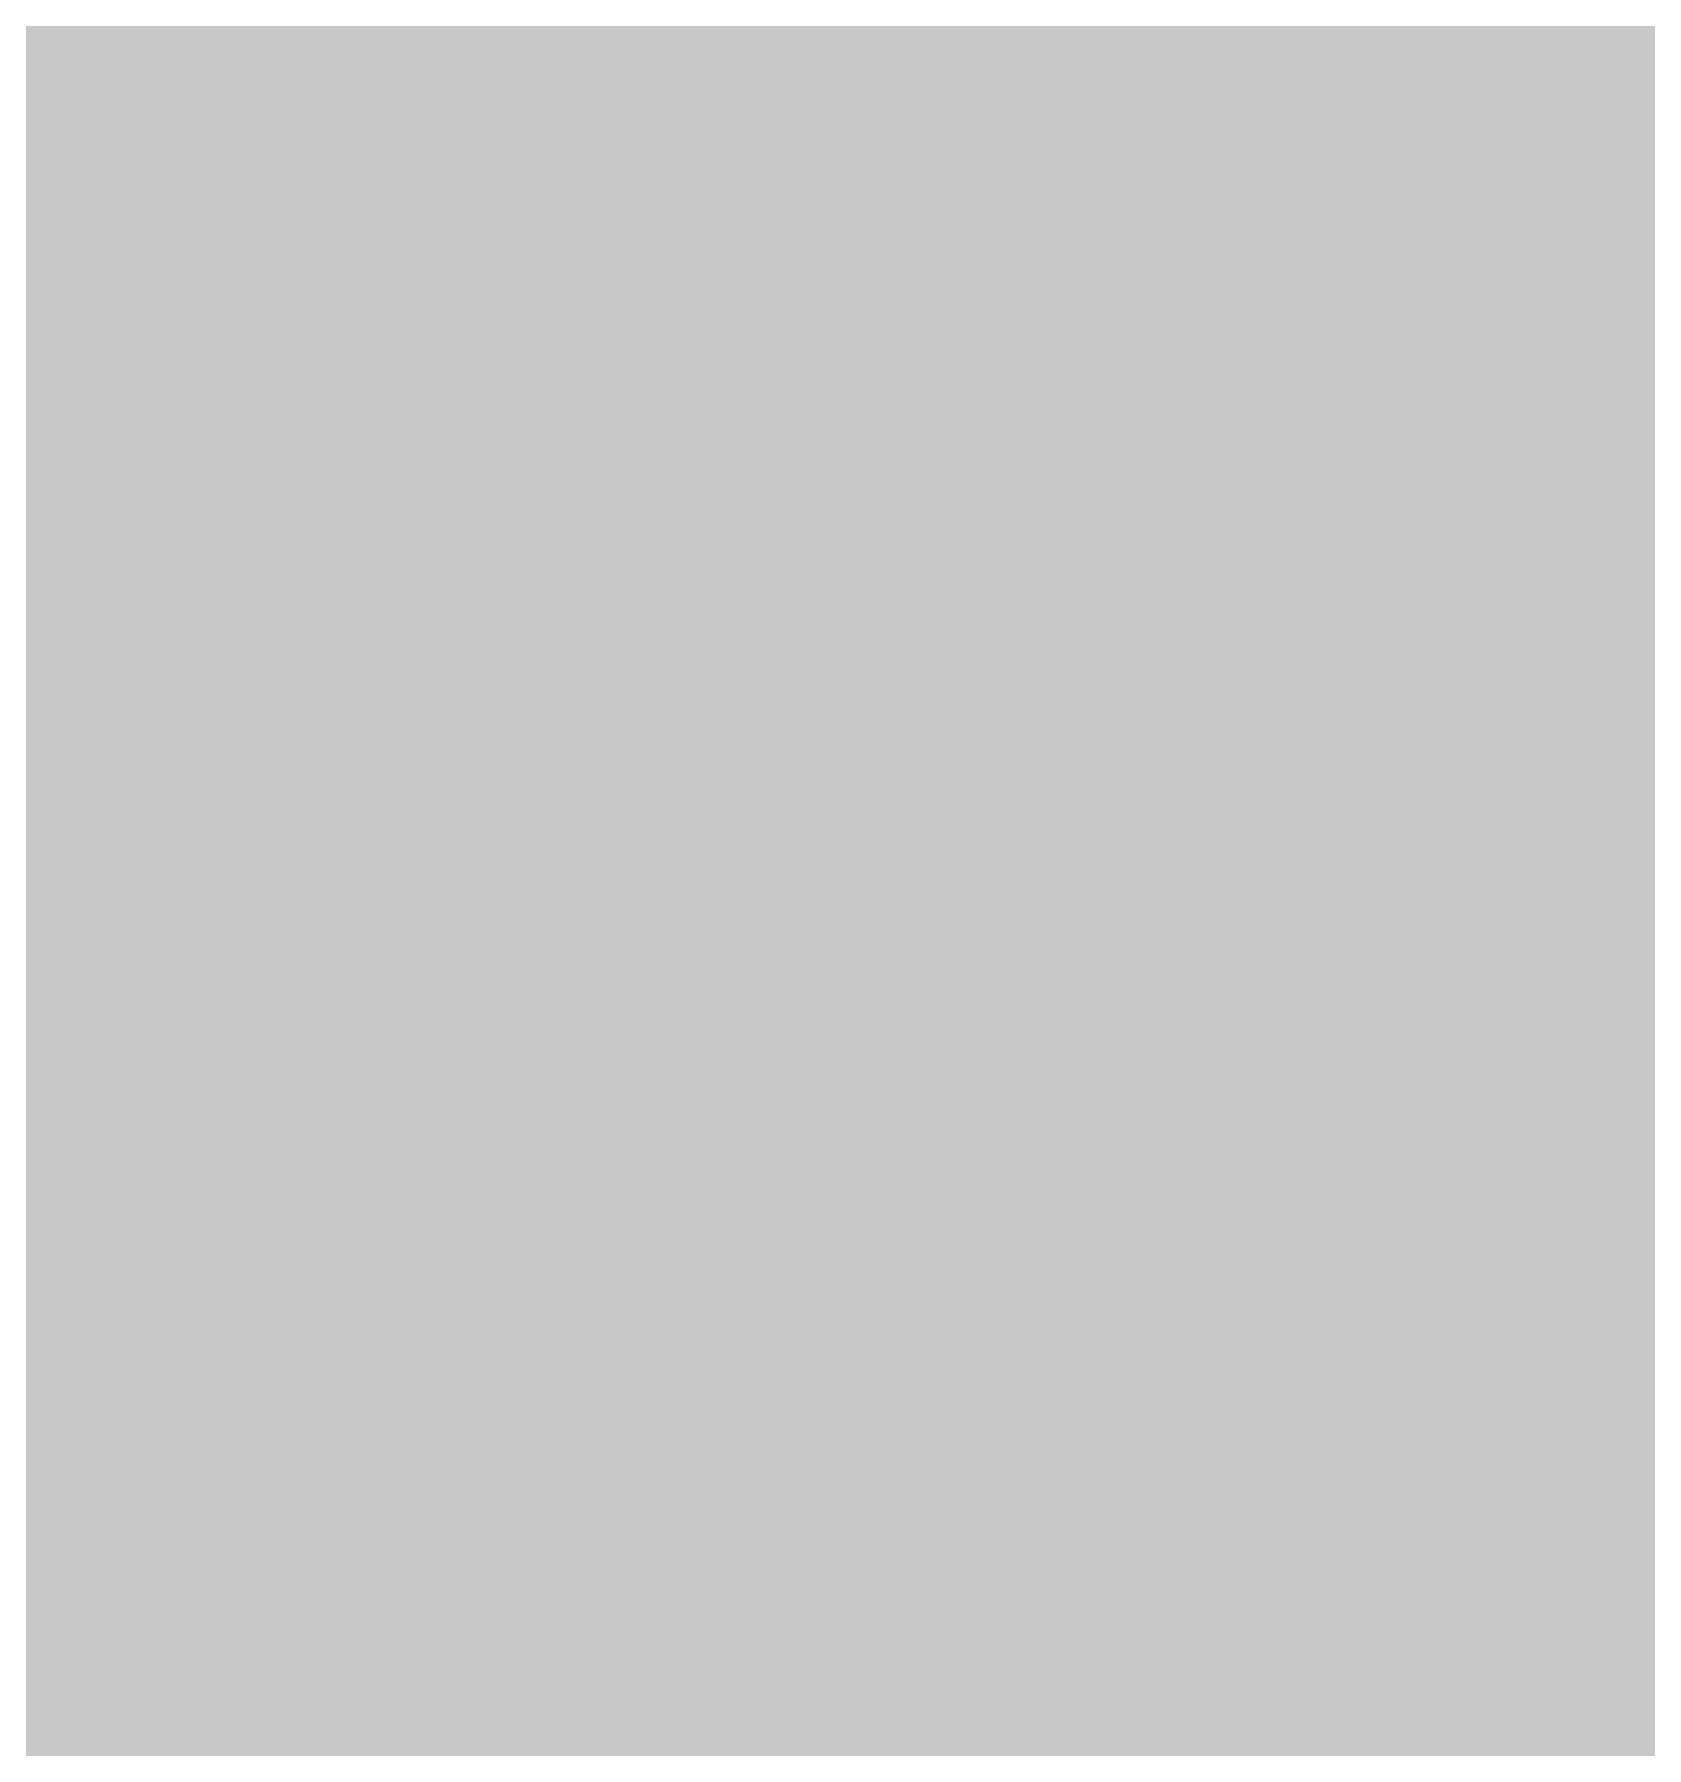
# Model space of a CAD drawing. Header units: millimetres. Extents: x 2043 to 2402, y 736 to 931.
# Drawn here: x 2205.201 to 2207.167, y 805.469 to 807.558 of the extents above; entities that cross this region are included whole.
import ezdxf

# ---------------------------------------------------------------- set-up
doc = ezdxf.new("R2010")
doc.units = ezdxf.units.MM
doc.layers.add('TopOverlay', color=2, linetype='Continuous')

# ---------------------------------------------------------------- blocks, each defined once
blk = doc.blocks.new('RJ45_LED_8')
at = {"layer": 'TopOverlay', "const_width": 0.15}
blk.add_lwpolyline([(6, 3.0992), (-6, 3.0992)], dxfattribs=at)

msp = doc.modelspace()

# ---------------------------------------------------------------- linework, layer by layer
at = {"color": 7, "const_width": 0.1276}
for points in [[(2211.8152, 807.1025), (2198.8152, 807.1025)], [(2211.8152, 807.1025), (2198.8152, 807.1025)], [(2211.7152, 807.0025), (2198.9152, 807.0025)], [(2211.7152, 807.0025), (2198.9152, 807.0025)], [(2205.5387, 803.8287), (2205.5387, 807.0025)], [(2205.5387, 803.8287), (2205.5387, 807.0025)], [(2205.7622, 803.5133), (2205.7622, 807.0025)], [(2205.7622, 803.5133), (2205.7622, 807.0025)], [(2205.9857, 803.8287), (2205.9857, 807.0025)], [(2205.9857, 803.8287), (2205.9857, 807.0025)], [(2206.4327, 803.8287), (2206.4327, 807.0025)], [(2206.4327, 803.8287), (2206.4327, 807.0025)], [(2206.6562, 803.5133), (2206.6562, 807.0025)], [(2206.6562, 803.5133), (2206.6562, 807.0025)], [(2206.8797, 803.8287), (2206.8797, 807.0025)], [(2206.8797, 803.8287), (2206.8797, 807.0025)]]:
    msp.add_lwpolyline(points, dxfattribs=at)
at = {"color": 7, "const_width": 0.0638}
for points in [[(2205.5387, 806.9706, 1), (2205.5387, 807.0344, 1)], [(2205.5387, 806.9706, 1), (2205.5387, 807.0344, 1)], [(2205.7622, 806.9706, 1), (2205.7622, 807.0344, 1)], [(2205.7622, 806.9706, 1), (2205.7622, 807.0344, 1)], [(2205.9857, 806.9706, 1), (2205.9857, 807.0344, 1)], [(2205.9857, 806.9706, 1), (2205.9857, 807.0344, 1)], [(2206.4327, 806.9706, 1), (2206.4327, 807.0344, 1)], [(2206.4327, 806.9706, 1), (2206.4327, 807.0344, 1)], [(2206.6562, 806.9706, 1), (2206.6562, 807.0344, 1)], [(2206.6562, 806.9706, 1), (2206.6562, 807.0344, 1)], [(2206.8797, 806.9706, 1), (2206.8797, 807.0344, 1)], [(2206.8797, 806.9706, 1), (2206.8797, 807.0344, 1)]]:
    msp.add_lwpolyline(points, format="xyb", close=True, dxfattribs=at)
at = {"color": 7}
msp.add_solid([(2257.0831, 795.5835), (2257.0831, 811.8395), (2197.1391, 795.5835), (2197.1391, 811.8395)], dxfattribs=at)

# ---------------------------------------------------------------- block references
msp.add_blockref('RJ45_LED_8', (2205.3941, 804.1941), dxfattribs=at)

doc.saveas('drawing.dxf')
